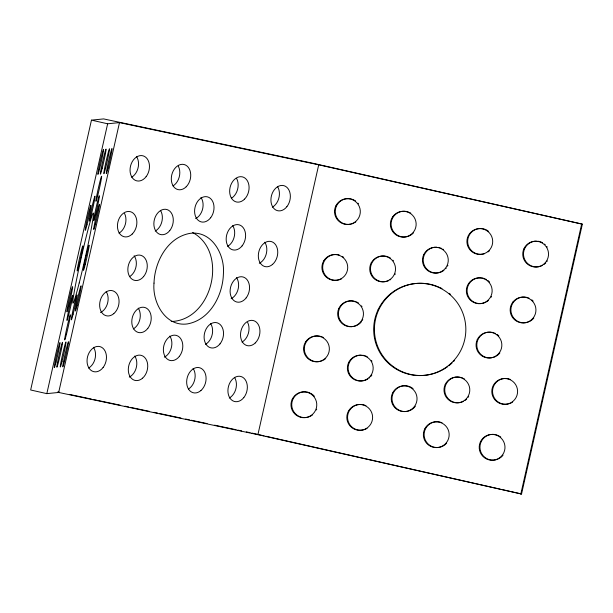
<?xml version="1.0" encoding="UTF-8"?>
<svg xmlns="http://www.w3.org/2000/svg" width="613" height="613" viewBox="0 0 613 613"><rect width="100%" height="100%" fill="white"/><g stroke="black" fill="none" stroke-linecap="round" stroke-linejoin="round"><path stroke-width="0.92" d="M91.46 120.133L30.65 389.983L46.826 393.638L58.672 392.45L257.904 434.671L521.54 494.009L582.35 224.159L312.745 163.234L103.612 118.914L91.46 120.133L107.643 123.788L119.489 122.6L318.714 164.82L582.35 224.159M46.826 393.638L107.643 123.788M58.672 392.45L119.489 122.6M257.904 434.671L318.714 164.82M520.805 494.086L581.622 224.235M171.196 321.488C212.427 320.423 228.871 252.211 192.62 232.503M57.737 391.937L59.607 392.328M69.874 394.504L91.345 399.055M93.214 399.454L96.954 400.243M98.816 400.641L120.294 405.193M124.96 406.181L128.692 406.971M130.561 407.369L149.235 411.323M153.901 412.311L157.633 413.101M159.503 413.499L180.973 418.051M185.647 419.039L189.379 419.828M191.248 420.227L207.117 423.591M214.588 425.169L236.059 429.721M237.928 430.119L241.66 430.908M246.334 431.897L250.066 432.686M251.935 433.085L264.057 435.828M265.927 436.249L500.078 489.159M501.947 489.58L521.54 494.009M234.472 377.301A12.911 9.502 -76.4 0 1 229.293 398.021M93.475 347.28A12.911 9.502 -76.4 0 1 88.601 368.068M138.239 308.132A12.911 9.502 -76.4 0 1 133.32 328.913M169.816 336.062A12.911 9.502 -76.4 0 1 164.338 357.164M210.657 323.61A12.911 9.502 -76.4 0 1 205.478 344.33M236.518 277.589A12.911 9.502 -76.4 0 1 231.139 298.707M134.132 255.744A12.911 9.502 -76.4 0 1 129.634 276.616M160.414 210.336A12.911 9.502 -76.4 0 1 155.235 231.055M200.98 197.463A12.911 9.502 -76.4 0 1 195.639 218.603M232.71 225.622A12.911 9.502 -76.4 0 1 227.584 246.357M277.413 186.406A12.911 9.502 -76.4 0 1 272.387 207.163M136.431 156.399A12.911 9.502 -76.4 0 1 131.672 177.218M124.539 213.462A12.911 9.502 -76.4 0 1 118.976 233.162M106.172 291.543A12.911 9.502 -76.4 0 1 100.478 312.553M134.753 356.038A12.911 9.502 -76.4 0 1 129.289 377.118M178.322 166.177A12.911 9.502 -76.4 0 1 172.966 185.938M236.664 178.521A12.911 9.502 -76.4 0 1 231.339 198.29M264.77 242.219A12.911 9.502 -76.4 0 1 259.307 263.299M247.621 322.377A12.911 9.502 -76.4 0 1 242.02 342.069M193.103 368.405A12.911 9.502 -76.4 0 1 188.452 389.04M497.932 459.106A12.911 12.896 84.3 0 1 479.941 447.62A12.911 12.896 84.3 0 1 497.227 435.107M497.978 435.406A12.911 12.896 84.3 0 1 498.714 435.759M499.419 436.15A12.911 12.896 84.3 0 1 500.76 437.061M503.012 455.183A12.911 12.896 84.3 0 1 500.721 457.467M500.062 457.942A12.911 12.896 84.3 0 1 498.668 458.762M463.405 401.431A12.911 12.896 84.3 0 1 444.877 391.814A12.911 12.896 84.3 0 1 459.735 377.148M460.532 377.309A12.911 12.896 84.3 0 1 462.83 378.075M463.566 378.42A12.911 12.896 84.3 0 1 464.271 378.819M468.684 396.534A12.911 12.896 84.3 0 1 468.24 397.216M466.685 399.078A12.911 12.896 84.3 0 1 464.8 400.611M409.699 410.618A12.911 12.896 84.3 0 1 391.991 399.117A12.911 12.896 84.3 0 1 408.802 386.343M409.568 386.611A12.911 12.896 84.3 0 1 411.032 387.293M411.737 387.707A12.911 12.896 84.3 0 1 413.047 388.65M415.361 406.174A12.911 12.896 84.3 0 1 410.434 410.296M364.107 380.581A12.911 12.896 84.3 0 1 348.199 369.555A12.911 12.896 84.3 0 1 361.118 355.142M362.735 355.256A12.911 12.896 84.3 0 1 364.321 355.571M365.095 355.808A12.911 12.896 84.3 0 1 367.317 356.789M371.509 360.551A12.911 12.896 84.3 0 1 371.953 361.226M371.838 375.064A12.911 12.896 84.3 0 1 370.873 376.367M369.754 377.539A12.911 12.896 84.3 0 1 369.141 378.068M367.823 379.01A12.911 12.896 84.3 0 1 364.881 380.359M310.347 416.273A12.911 12.896 84.3 0 1 291.918 407.001A12.911 12.896 84.3 0 1 305.956 391.876M306.753 391.983A12.911 12.896 84.3 0 1 308.331 392.351M309.098 392.611A12.911 12.896 84.3 0 1 309.849 392.918M310.584 393.27A12.911 12.896 84.3 0 1 311.963 394.105M312.615 394.596A12.911 12.896 84.3 0 1 314.369 396.274M316.699 409.208A12.911 12.896 84.3 0 1 316.392 409.959M312.408 414.993A12.911 12.896 84.3 0 1 311.059 415.89M353.257 326.499A12.911 12.896 84.3 0 1 338.407 313.281A12.911 12.896 84.3 0 1 354.161 301.152M354.942 301.358A12.911 12.896 84.3 0 1 355.709 301.611M356.467 301.918A12.911 12.896 84.3 0 1 357.195 302.263M357.908 302.661A12.911 12.896 84.3 0 1 358.59 303.098M361.517 305.872A12.911 12.896 84.3 0 1 361.992 306.531M362.758 319.657A12.911 12.896 84.3 0 1 362.367 320.361M361.448 321.702A12.911 12.896 84.3 0 1 358.498 324.453M357.816 324.882A12.911 12.896 84.3 0 1 354.053 326.354M387.087 281.237A12.911 12.896 84.3 0 1 370.474 268.195A12.911 12.896 84.3 0 1 388.351 256.97M389.086 257.314A12.911 12.896 84.3 0 1 390.489 258.119M392.941 260.234A12.911 12.896 84.3 0 1 393.462 260.854M395.247 273.881A12.911 12.896 84.3 0 1 394.91 274.616M390.719 279.474A12.911 12.896 84.3 0 1 390.037 279.919M388.604 280.67A12.911 12.896 84.3 0 1 387.853 280.976M443.904 270.402A12.911 12.896 84.3 0 1 423.798 263.981A12.911 12.896 84.3 0 1 436.632 247.215M438.249 247.391A12.911 12.896 84.3 0 1 439.82 247.759M440.594 248.02A12.911 12.896 84.3 0 1 441.345 248.319M442.778 249.07A12.911 12.896 84.3 0 1 443.46 249.514M447.888 265.368A12.911 12.896 84.3 0 1 447.536 266.096M446.21 268.134A12.911 12.896 84.3 0 1 445.689 268.755M491.68 357.77A12.911 12.896 84.3 0 1 476.799 344.583A12.911 12.896 84.3 0 1 492.53 332.422M493.312 332.629A12.911 12.896 84.3 0 1 494.086 332.882M494.837 333.181A12.911 12.896 84.3 0 1 495.565 333.526M496.959 334.353A12.911 12.896 84.3 0 1 498.829 335.909M499.863 352.95A12.911 12.896 84.3 0 1 496.921 355.709M496.231 356.145A12.911 12.896 84.3 0 1 492.477 357.624M485.871 302.194A12.911 12.896 84.3 0 1 467.313 293.167A12.911 12.896 84.3 0 1 481.151 277.85M481.956 277.95A12.911 12.896 84.3 0 1 485.059 278.846M485.795 279.191A12.911 12.896 84.3 0 1 486.507 279.574M487.848 280.486A12.911 12.896 84.3 0 1 489.626 282.141M491.488 296.531A12.911 12.896 84.3 0 1 491.097 297.244M488.538 300.37A12.911 12.896 84.3 0 1 486.576 301.803M350.674 224.174A12.911 12.896 84.3 0 1 335.25 211.623A12.911 12.896 84.3 0 1 350.452 198.811M351.241 198.98A12.911 12.896 84.3 0 1 352.023 199.202M352.789 199.47A12.911 12.896 84.3 0 1 353.532 199.784M354.26 200.144A12.911 12.896 84.3 0 1 355.64 201.003M358.015 203.194A12.911 12.896 84.3 0 1 358.513 203.83M355.824 221.891A12.911 12.896 84.3 0 1 354.46 222.772M353.747 223.147A12.911 12.896 84.3 0 1 351.464 223.99M542.635 265.329A12.911 12.896 84.3 0 1 523.893 257.314A12.911 12.896 84.3 0 1 536.314 241.139M537.93 241.231A12.911 12.896 84.3 0 1 539.524 241.53M540.306 241.752A12.911 12.896 84.3 0 1 542.536 242.71M544.551 244.066A12.911 12.896 84.3 0 1 545.164 244.595M546.773 246.411A12.911 12.896 84.3 0 1 547.233 247.085M547.294 260.916A12.911 12.896 84.3 0 1 546.842 261.59M545.815 262.847A12.911 12.896 84.3 0 1 543.999 264.456M434.801 373.225A46.128 46.082 84.3 0 1 374.735 334.859A46.128 46.082 84.3 0 1 424.035 283.39M425.476 283.528A46.128 46.082 84.3 0 1 431.184 284.516M431.881 284.685A46.128 46.082 84.3 0 1 436.717 286.21M437.391 286.47A46.128 46.082 84.3 0 1 438.732 287.022M439.391 287.313A46.128 46.082 84.3 0 1 441.996 288.585M449.252 293.343A46.128 46.082 84.3 0 1 450.363 294.263M454.624 360.375A46.128 46.082 84.3 0 1 453.635 361.432M452.087 362.965A46.128 46.082 84.3 0 1 448.793 365.785M447.636 366.658A46.128 46.082 84.3 0 1 446.448 367.493M445.85 367.9A46.128 46.082 84.3 0 1 441.475 370.451M440.824 370.773A46.128 46.082 84.3 0 1 435.483 372.995M322.921 360.398A12.911 12.896 84.3 0 1 304.332 349.678A12.911 12.896 84.3 0 1 321.342 336.598M322.124 336.889A12.911 12.896 84.3 0 1 323.649 337.64M325.718 358.521A12.911 12.896 84.3 0 1 323.656 360M367.087 428.395A12.911 12.896 84.3 0 1 347.563 417.974A12.911 12.896 84.3 0 1 365.953 405.653M446.655 443.184A12.911 12.896 84.3 0 1 429.552 445.168A12.911 12.896 84.3 0 1 425.721 428.364A12.911 12.896 84.3 0 1 441.988 422.725M510.215 403.346A12.911 12.896 84.3 0 1 492.53 391.194A12.911 12.896 84.3 0 1 510.514 379.493M512.468 402.182A12.911 12.896 84.3 0 1 510.989 403.009M528.444 321.971A12.911 12.896 84.3 0 1 510.882 309.634A12.911 12.896 84.3 0 1 528.988 298.125M531.862 299.872A12.911 12.896 84.3 0 1 533.103 301.021M533.831 318.024A12.911 12.896 84.3 0 1 529.218 321.641M484.37 253.759A12.911 12.896 84.3 0 1 467.872 239.001A12.911 12.896 84.3 0 1 488.653 231.392M489.427 250.786A12.911 12.896 84.3 0 1 488.124 251.874M413.392 232.963A12.911 12.896 84.3 0 1 396.465 234.618A12.911 12.896 84.3 0 1 392.611 218.036A12.911 12.896 84.3 0 1 408.534 212.052M409.308 212.374A12.911 12.896 84.3 0 1 410.802 213.171M341.656 278.777A12.911 12.896 84.3 0 1 322.997 270.356A12.911 12.896 84.3 0 1 335.955 254.495M337.633 254.663A12.911 12.896 84.3 0 1 339.273 255.039M342.345 256.426A12.911 12.896 84.3 0 1 343.717 257.406M154.009 283.122C152.185 302.224 165.318 326.859 187.226 323.94C209.914 320.024 222.734 295.504 223.385 274.149C225.201 255.054 212.067 230.411 190.168 233.338C167.479 237.254 154.652 261.774 154.009 283.122M480.385 441.919A12.911 12.896 84.3 0 0 493.296 460.171A12.911 12.896 84.3 0 0 502.629 439.866A12.911 12.896 84.3 0 0 480.385 441.919M524.069 248.426A12.911 12.896 84.3 0 0 536.513 267A12.911 12.896 84.3 0 0 546.352 246.932A12.911 12.896 84.3 0 0 524.069 248.426M423.698 254.694A12.911 12.896 84.3 0 0 436.456 273.053A12.911 12.896 84.3 0 0 445.957 252.817A12.911 12.896 84.3 0 0 423.698 254.694M467.504 285.443A12.911 12.896 84.3 0 0 480.5 303.634A12.911 12.896 84.3 0 0 489.741 283.275A12.911 12.896 84.3 0 0 467.504 285.443M477.243 339.686A12.911 12.896 84.3 0 0 490.147 357.946A12.911 12.896 84.3 0 0 499.488 337.633A12.911 12.896 84.3 0 0 477.243 339.686M392.573 393.033A12.911 12.896 84.3 0 0 405.032 411.591A12.911 12.896 84.3 0 0 414.855 391.515A12.911 12.896 84.3 0 0 392.573 393.033M348.774 362.283A12.911 12.896 84.3 0 0 360.973 381.01A12.911 12.896 84.3 0 0 371.08 361.072A12.911 12.896 84.3 0 0 348.774 362.283M292.209 399.293A12.911 12.896 84.3 0 0 304.96 417.652A12.911 12.896 84.3 0 0 314.469 397.416A12.911 12.896 84.3 0 0 292.209 399.293M338.859 308.393A12.911 12.896 84.3 0 0 351.724 326.675A12.911 12.896 84.3 0 0 361.111 306.385A12.911 12.896 84.3 0 0 338.859 308.393M335.817 205.945A12.911 12.896 84.3 0 0 348.345 224.465A12.911 12.896 84.3 0 0 358.099 204.351A12.911 12.896 84.3 0 0 335.817 205.945M371.194 262.962A12.911 12.896 84.3 0 0 383.171 281.85A12.911 12.896 84.3 0 0 393.515 262.027A12.911 12.896 84.3 0 0 371.194 262.962M445.207 384.497A12.911 12.896 84.3 0 0 458.018 402.818A12.911 12.896 84.3 0 0 467.466 382.558A12.911 12.896 84.3 0 0 445.207 384.497M108.072 168.023A12.911 0.544 -77.3 0 0 112.033 148.53A12.911 0.544 -77.3 0 0 107.398 166.751A12.911 0.544 -77.3 0 0 108.072 168.023M99.612 168.782A12.911 0.544 -77.3 0 0 103.551 149.373A12.911 0.544 -77.3 0 0 98.9 167.686A12.911 0.544 -77.3 0 0 99.612 168.782M68.71 314.852A12.911 0.544 -77.3 0 0 72.671 295.359A12.911 0.544 -77.3 0 0 68.035 313.58A12.911 0.544 -77.3 0 0 68.71 314.852M91.053 215.676A12.911 0.544 -77.3 0 0 95.023 196.183A12.911 0.544 -77.3 0 0 90.387 214.404A12.911 0.544 -77.3 0 0 91.053 215.676M97.705 195.631A12.911 0.544 -77.3 0 0 101.628 176.283A12.911 0.544 -77.3 0 0 96.961 194.673A12.911 0.544 -77.3 0 0 97.705 195.631M95.429 215.155A12.911 0.544 -77.3 0 0 99.375 195.739A12.911 0.544 -77.3 0 0 94.724 214.052A12.911 0.544 -77.3 0 0 95.429 215.155M78.939 265.375A12.911 0.544 -77.3 0 0 82.908 245.867A12.911 0.544 -77.3 0 0 78.272 264.073A12.911 0.544 -77.3 0 0 78.939 265.375M66.533 333.978A12.911 0.544 -77.3 0 0 70.403 314.798A12.911 0.544 -77.3 0 0 65.706 333.38A12.911 0.544 -77.3 0 0 66.533 333.978M64.534 361.218A12.911 0.544 -77.3 0 0 68.495 341.725A12.911 0.544 -77.3 0 0 63.859 359.946A12.911 0.544 -77.3 0 0 64.534 361.218M85.299 264.249A12.911 0.544 -77.3 0 0 89.123 245.215A12.911 0.544 -77.3 0 0 84.402 263.958A12.911 0.544 -77.3 0 0 85.299 264.249M73.116 314.185A12.911 0.544 -77.3 0 0 77.016 294.907A12.911 0.544 -77.3 0 0 72.342 313.389A12.911 0.544 -77.3 0 0 73.116 314.185M56.051 362.068A12.911 0.544 -77.3 0 0 60.013 342.575A12.911 0.544 -77.3 0 0 55.377 360.796A12.911 0.544 -77.3 0 0 56.051 362.068M79.215 282.93A46.128 1.931 -77.3 0 0 93.406 213.209A46.128 1.931 -77.3 0 0 76.847 278.225A46.128 1.931 -77.3 0 0 79.215 282.93M95.475 223.906A12.911 0.544 -77.3 0 0 99.444 204.413A12.911 0.544 -77.3 0 0 94.8 222.634A12.911 0.544 -77.3 0 0 95.475 223.906M68.648 306.171A12.911 0.544 -77.3 0 0 72.61 286.685A12.911 0.544 -77.3 0 0 67.966 304.922A12.911 0.544 -77.3 0 0 68.648 306.171M86.992 224.756A12.911 0.544 -77.3 0 0 90.962 205.263A12.911 0.544 -77.3 0 0 86.318 223.484A12.911 0.544 -77.3 0 0 86.992 224.756M102.202 168.23A12.911 0.544 -77.3 0 0 106.057 149.105A12.911 0.544 -77.3 0 0 101.352 167.747A12.911 0.544 -77.3 0 0 102.202 168.23M105.551 168.268A12.911 0.544 -77.3 0 0 109.52 148.775A12.911 0.544 -77.3 0 0 104.884 167.004A12.911 0.544 -77.3 0 0 105.551 168.268M58.618 361.586A12.911 0.544 -77.3 0 0 62.518 342.307A12.911 0.544 -77.3 0 0 57.844 360.789A12.911 0.544 -77.3 0 0 58.618 361.586M62.005 361.509A12.911 0.544 -77.3 0 0 65.982 341.977A12.911 0.544 -77.3 0 0 61.354 360.153A12.911 0.544 -77.3 0 0 62.005 361.509M77.138 305.289A12.911 0.544 -77.3 0 0 81.092 285.834A12.911 0.544 -77.3 0 0 76.441 304.102A12.911 0.544 -77.3 0 0 77.138 305.289M378.137 309.649A46.128 46.082 84.3 0 0 423.445 375.432A46.128 46.082 84.3 0 0 457.696 303.274A46.128 46.082 84.3 0 0 378.137 309.649M494.568 383.447A12.911 12.896 84.3 0 0 502.859 404.205A12.911 12.896 84.3 0 0 516.675 386.642A12.911 12.896 84.3 0 0 494.568 383.447M424.725 428.939A12.911 12.896 84.3 0 0 437.054 447.59A12.911 12.896 84.3 0 0 447.023 427.575A12.911 12.896 84.3 0 0 424.725 428.939M348.437 411.139A12.911 12.896 84.3 0 0 359.938 430.311A12.911 12.896 84.3 0 0 370.773 410.756A12.911 12.896 84.3 0 0 348.437 411.139M305.741 341.732A12.911 12.896 84.3 0 0 315.641 361.777A12.911 12.896 84.3 0 0 328.039 343.18A12.911 12.896 84.3 0 0 305.741 341.732M323.856 260.671A12.911 12.896 84.3 0 0 334.422 280.379A12.911 12.896 84.3 0 0 346.192 261.368A12.911 12.896 84.3 0 0 323.856 260.671M392.772 216.68A12.911 12.896 84.3 0 0 401.99 237.047A12.911 12.896 84.3 0 0 415.009 218.879A12.911 12.896 84.3 0 0 392.772 216.68M468.393 235.499A12.911 12.896 84.3 0 0 480.324 254.403A12.911 12.896 84.3 0 0 490.714 234.61A12.911 12.896 84.3 0 0 468.393 235.499M512.997 301.918A12.911 12.896 84.3 0 0 521.073 322.767A12.911 12.896 84.3 0 0 535.072 305.343A12.911 12.896 84.3 0 0 512.997 301.918M219.99 343.885A12.911 9.502 -76.4 0 0 217.232 322.829A12.911 9.502 -76.4 0 0 204.229 339.112A12.911 9.502 -76.4 0 0 219.99 343.885M243.805 397.584A12.911 9.502 -76.4 0 0 241.047 376.528A12.911 9.502 -76.4 0 0 228.044 392.803A12.911 9.502 -76.4 0 0 243.805 397.584M286.884 206.673A12.911 9.502 -76.4 0 0 283.965 185.685A12.911 9.502 -76.4 0 0 271.061 202.106A12.911 9.502 -76.4 0 0 286.884 206.673M210.68 217.722A12.911 9.502 -76.4 0 0 207.47 196.857A12.911 9.502 -76.4 0 0 194.765 213.546A12.911 9.502 -76.4 0 0 210.68 217.722M146.132 176.659A12.911 9.502 -76.4 0 0 142.929 155.794A12.911 9.502 -76.4 0 0 130.217 172.468A12.911 9.502 -76.4 0 0 146.132 176.659M169.747 230.611A12.911 9.502 -76.4 0 0 166.989 209.554A12.911 9.502 -76.4 0 0 153.986 225.837A12.911 9.502 -76.4 0 0 169.747 230.611M242.089 245.897A12.911 9.502 -76.4 0 0 239.277 224.871A12.911 9.502 -76.4 0 0 226.304 241.2A12.911 9.502 -76.4 0 0 242.089 245.897M246.188 297.849A12.911 9.502 -76.4 0 0 243.016 276.961A12.911 9.502 -76.4 0 0 230.281 293.612A12.911 9.502 -76.4 0 0 246.188 297.849M179.402 356.329A12.911 9.502 -76.4 0 0 176.329 335.403A12.911 9.502 -76.4 0 0 163.525 351.962A12.911 9.502 -76.4 0 0 179.402 356.329M147.802 328.399A12.911 9.502 -76.4 0 0 144.76 307.458A12.911 9.502 -76.4 0 0 131.941 323.993A12.911 9.502 -76.4 0 0 147.802 328.399M103.076 367.539A12.911 9.502 -76.4 0 0 99.996 346.621A12.911 9.502 -76.4 0 0 87.199 363.187A12.911 9.502 -76.4 0 0 103.076 367.539M143.595 276.578A12.911 9.502 -76.4 0 0 141.143 255.406A12.911 9.502 -76.4 0 0 127.941 271.413A12.911 9.502 -76.4 0 0 143.595 276.578M200.941 390.527A12.911 9.502 -76.4 0 0 201.516 368.574A12.911 9.502 -76.4 0 0 186.659 381.585A12.911 9.502 -76.4 0 0 200.941 390.527M142.584 378.16A12.911 9.502 -76.4 0 0 143.166 356.207A12.911 9.502 -76.4 0 0 128.301 369.218A12.911 9.502 -76.4 0 0 142.584 378.16M113.788 313.641A12.911 9.502 -76.4 0 0 114.623 291.658A12.911 9.502 -76.4 0 0 99.643 304.393A12.911 9.502 -76.4 0 0 113.788 313.641M255.261 342.951A12.911 9.502 -76.4 0 0 254.908 321.158A12.911 9.502 -76.4 0 0 240.511 335.135A12.911 9.502 -76.4 0 0 255.261 342.951M272.609 264.341A12.911 9.502 -76.4 0 0 273.191 242.396A12.911 9.502 -76.4 0 0 258.326 255.399A12.911 9.502 -76.4 0 0 272.609 264.341M244.564 199.125A12.911 9.502 -76.4 0 0 243.89 177.41A12.911 9.502 -76.4 0 0 229.66 191.708A12.911 9.502 -76.4 0 0 244.564 199.125M132.216 234.036A12.911 9.502 -76.4 0 0 131.826 212.259A12.911 9.502 -76.4 0 0 117.443 226.281A12.911 9.502 -76.4 0 0 132.216 234.036M186.199 186.773A12.911 9.502 -76.4 0 0 185.555 165.05A12.911 9.502 -76.4 0 0 171.303 179.318A12.911 9.502 -76.4 0 0 186.199 186.773"/></g></svg>
